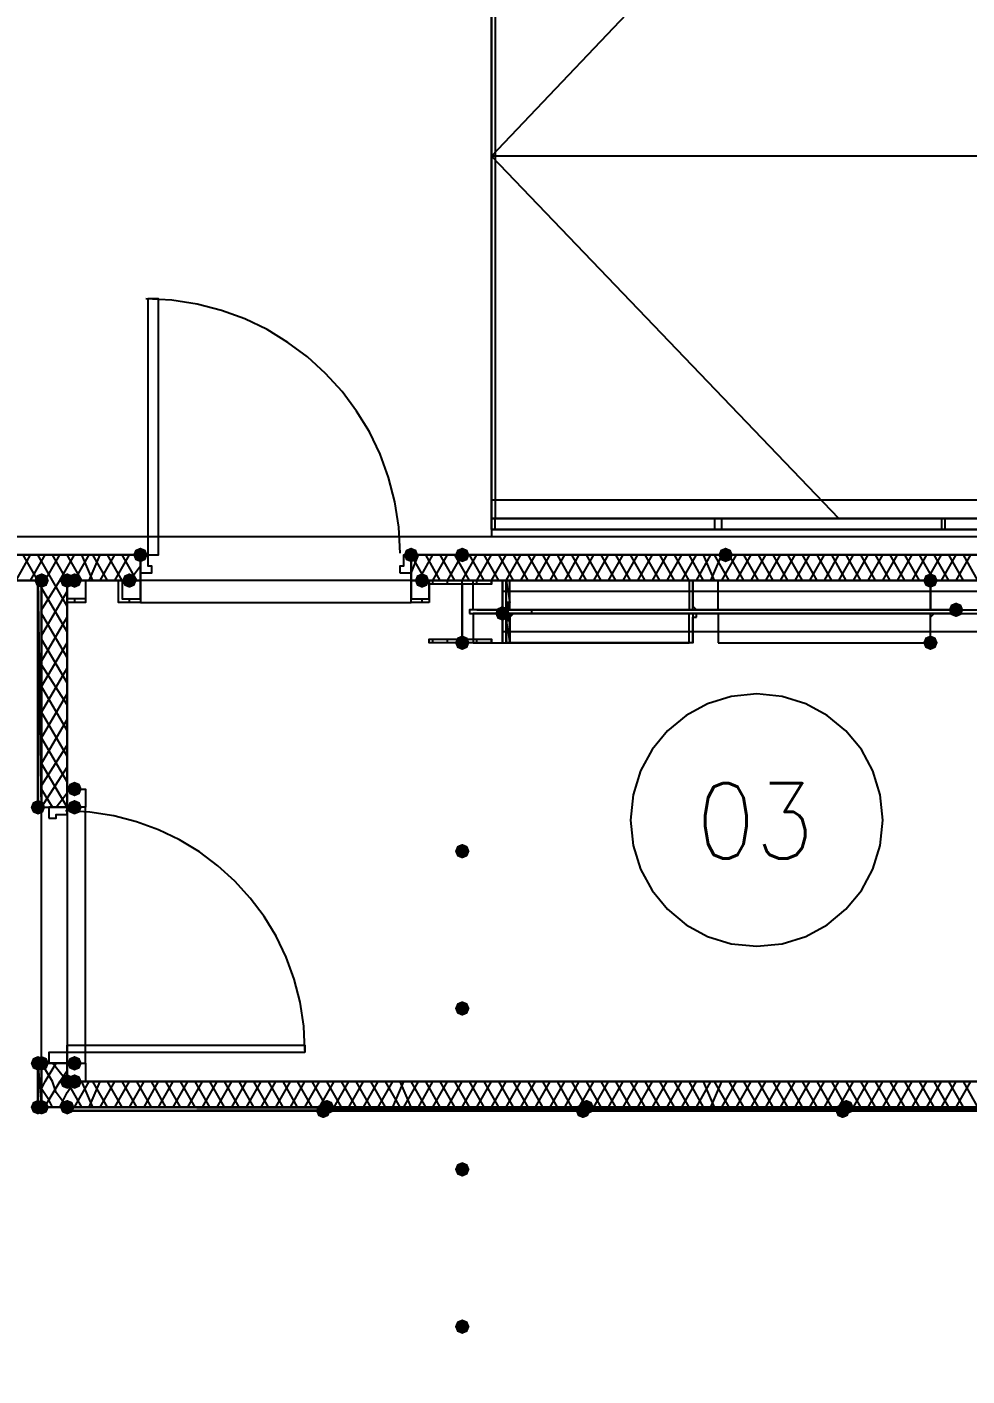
# Model space of a CAD drawing. Header units: millimetres. Extents: x 0 to 420, y 0 to 297.
# Drawn here: x 372.62 to 383.5, y 211.56 to 227.18 of the extents above; entities that cross this region are included whole.
import ezdxf

# ---------------------------------------------------------------- set-up
doc = ezdxf.new("R2010")
doc.units = ezdxf.units.MM
doc.layers.get('0').update_dxf_attribs({"linetype": 'CONTINUOUS'})
doc.styles.get("Standard").update_dxf_attribs({"font": 'STANDARD'})

msp = doc.modelspace()

# ---------------------------------------------------------------- hatches: boundary and pattern name
at = {"true_color": 0x0000fe}
for points in [[(374.015, 221.064667), (373.990129, 221.004871), (373.930333, 220.98), (373.870538, 221.004871), (373.845667, 221.064667), (373.870537, 221.124462), (373.930333, 221.149333), (373.990129, 221.124463)], [(374.015, 221.064667), (373.990129, 221.004871), (373.930333, 220.98), (373.870538, 221.004871), (373.845667, 221.064667), (373.870537, 221.124462), (373.930333, 221.149333), (373.990129, 221.124463)], [(377.147667, 221.064667), (377.122796, 221.004871), (377.063, 220.98), (377.003204, 221.004871), (376.978333, 221.064667), (377.003204, 221.124462), (377.063, 221.149333), (377.122796, 221.124463)], [(377.740333, 221.064667), (377.715463, 221.004871), (377.655667, 220.98), (377.595871, 221.004871), (377.571, 221.064667), (377.595871, 221.124462), (377.655667, 221.149333), (377.715462, 221.124463)], [(377.740333, 221.064667), (377.715463, 221.004871), (377.655667, 220.98), (377.595871, 221.004871), (377.571, 221.064667), (377.595871, 221.124462), (377.655667, 221.149333), (377.715462, 221.124463)], [(377.740333, 221.064667), (377.715463, 221.004871), (377.655667, 220.98), (377.595871, 221.004871), (377.571, 221.064667), (377.595871, 221.124462), (377.655667, 221.149333), (377.715462, 221.124463)], [(377.740333, 221.064667), (377.715463, 221.004871), (377.655667, 220.98), (377.595871, 221.004871), (377.571, 221.064667), (377.595871, 221.124462), (377.655667, 221.149333), (377.715462, 221.124463)], [(380.788333, 221.064667), (380.763462, 221.004871), (380.703667, 220.98), (380.643871, 221.004871), (380.619, 221.064667), (380.643871, 221.124462), (380.703667, 221.149333), (380.763462, 221.124463)], [(380.788333, 221.064667), (380.763462, 221.004871), (380.703667, 220.98), (380.643871, 221.004871), (380.619, 221.064667), (380.643871, 221.124462), (380.703667, 221.149333), (380.763462, 221.124463)], [(372.872, 220.768333), (372.847129, 220.708537), (372.787333, 220.683667), (372.727538, 220.708537), (372.702667, 220.768333), (372.727537, 220.828129), (372.787333, 220.853), (372.847129, 220.828129)], [(372.872, 220.768333), (372.847129, 220.708537), (372.787333, 220.683667), (372.727538, 220.708537), (372.702667, 220.768333), (372.727537, 220.828129), (372.787333, 220.853), (372.847129, 220.828129)], [(372.829667, 218.143667), (372.804796, 218.083871), (372.745, 218.059), (372.685204, 218.083871), (372.660333, 218.143667), (372.685204, 218.203462), (372.745, 218.228333), (372.804796, 218.203463)], [(372.829667, 215.180333), (372.804796, 215.120537), (372.745, 215.095667), (372.685204, 215.120537), (372.660333, 215.180333), (372.685204, 215.240129), (372.745, 215.265), (372.804796, 215.240129)], [(372.872, 215.180333), (372.847129, 215.120537), (372.787333, 215.095667), (372.727538, 215.120537), (372.702667, 215.180333), (372.727537, 215.240129), (372.787333, 215.265), (372.847129, 215.240129)], [(372.829667, 214.672333), (372.804796, 214.612537), (372.745, 214.587667), (372.685204, 214.612537), (372.660333, 214.672333), (372.685204, 214.732129), (372.745, 214.757), (372.804796, 214.732129)], [(372.829667, 214.672333), (372.804796, 214.612537), (372.745, 214.587667), (372.685204, 214.612537), (372.660333, 214.672333), (372.685204, 214.732129), (372.745, 214.757), (372.804796, 214.732129)], [(372.872, 214.672333), (372.847129, 214.612537), (372.787333, 214.587667), (372.727538, 214.612537), (372.702667, 214.672333), (372.727537, 214.732129), (372.787333, 214.757), (372.847129, 214.732129)], [(373.168333, 214.672333), (373.143462, 214.612537), (373.083667, 214.587667), (373.023871, 214.612537), (372.999, 214.672333), (373.023871, 214.732129), (373.083667, 214.757), (373.143462, 214.732129)], [(376.131667, 214.63), (376.106796, 214.570204), (376.047, 214.545333), (375.987204, 214.570204), (375.962333, 214.63), (375.987204, 214.689796), (376.047, 214.714667), (376.106796, 214.689796)], [(376.174, 214.672333), (376.149129, 214.612537), (376.089333, 214.587667), (376.029537, 214.612537), (376.004667, 214.672333), (376.029537, 214.732129), (376.089333, 214.757), (376.149129, 214.732129)], [(379.137333, 214.63), (379.112462, 214.570204), (379.052667, 214.545333), (378.992871, 214.570204), (378.968, 214.63), (378.992871, 214.689796), (379.052667, 214.714667), (379.112462, 214.689796)], [(379.179667, 214.672333), (379.154796, 214.612537), (379.095, 214.587667), (379.035204, 214.612537), (379.010333, 214.672333), (379.035204, 214.732129), (379.095, 214.757), (379.154796, 214.732129)], [(382.143, 214.63), (382.118129, 214.570204), (382.058333, 214.545333), (381.998538, 214.570204), (381.973667, 214.63), (381.998537, 214.689796), (382.058333, 214.714667), (382.118129, 214.689796)], [(382.185333, 214.672333), (382.160462, 214.612537), (382.100667, 214.587667), (382.040871, 214.612537), (382.016, 214.672333), (382.040871, 214.732129), (382.100667, 214.757), (382.160462, 214.732129)]]:
    msp.add_hatch(color=0, dxfattribs=at).paths.add_polyline_path(points, flags=0)
at = {"true_color": 0x000007}
h = msp.add_hatch(color=0, dxfattribs=at)
h.paths.add_polyline_path([(369.019667, 221.064667), (373.930333, 221.064667)], flags=0)
h.paths.add_polyline_path([(373.930333, 221.064667), (369.019667, 221.064667)], flags=0)
h = msp.add_hatch(color=0, dxfattribs=at)
h.paths.add_polyline_path([(377.063, 221.064667), (377.655667, 221.064667)], flags=0)
h.paths.add_polyline_path([(377.655667, 221.064667), (377.063, 221.064667)], flags=0)
h = msp.add_hatch(color=0, dxfattribs=at)
h.paths.add_polyline_path([(389.89, 221.064667), (377.655667, 221.064667)], flags=0)
h.paths.add_polyline_path([(377.655667, 221.064667), (389.89, 221.064667)], flags=0)
h.paths.add_polyline_path([(389.89, 221.064667), (389.932333, 221.064667)], flags=0)
h.paths.add_polyline_path([(389.89, 221.064667), (389.932333, 221.064667)], flags=0)
for points in [[(373.168333, 220.768333), (373.143462, 220.708537), (373.083667, 220.683667), (373.023871, 220.708537), (372.999, 220.768333), (373.023871, 220.828129), (373.083667, 220.853), (373.143462, 220.828129)], [(373.253, 220.768333), (373.228129, 220.708537), (373.168333, 220.683667), (373.108538, 220.708537), (373.083667, 220.768333), (373.108537, 220.828129), (373.168333, 220.853), (373.228129, 220.828129)], [(373.888, 220.768333), (373.863129, 220.708537), (373.803333, 220.683667), (373.743538, 220.708537), (373.718667, 220.768333), (373.743537, 220.828129), (373.803333, 220.853), (373.863129, 220.828129)], [(377.274667, 220.768333), (377.249796, 220.708537), (377.19, 220.683667), (377.130204, 220.708537), (377.105333, 220.768333), (377.130204, 220.828129), (377.19, 220.853), (377.249796, 220.828129)], [(383.159, 220.768333), (383.134129, 220.708537), (383.074333, 220.683667), (383.014537, 220.708537), (382.989667, 220.768333), (383.014537, 220.828129), (383.074333, 220.853), (383.134129, 220.828129)], [(383.455333, 220.429667), (383.430462, 220.369871), (383.370667, 220.345), (383.310871, 220.369871), (383.286, 220.429667), (383.310871, 220.489462), (383.370667, 220.514333), (383.430462, 220.489463)], [(378.206, 220.387333), (378.181129, 220.327537), (378.121333, 220.302667), (378.061537, 220.327537), (378.036667, 220.387333), (378.061537, 220.447129), (378.121333, 220.472), (378.181129, 220.447129)], [(377.740333, 220.048667), (377.715463, 219.988871), (377.655667, 219.964), (377.595871, 219.988871), (377.571, 220.048667), (377.595871, 220.108462), (377.655667, 220.133333), (377.715462, 220.108463)], [(383.159, 220.048667), (383.134129, 219.988871), (383.074333, 219.964), (383.014537, 219.988871), (382.989667, 220.048667), (383.014537, 220.108462), (383.074333, 220.133333), (383.134129, 220.108463)], [(373.253, 218.355333), (373.228129, 218.295537), (373.168333, 218.270667), (373.108538, 218.295537), (373.083667, 218.355333), (373.108537, 218.415129), (373.168333, 218.44), (373.228129, 218.415129)], [(373.253, 218.143667), (373.228129, 218.083871), (373.168333, 218.059), (373.108538, 218.083871), (373.083667, 218.143667), (373.108537, 218.203462), (373.168333, 218.228333), (373.228129, 218.203463)], [(377.740333, 217.635667), (377.715463, 217.575871), (377.655667, 217.551), (377.595871, 217.575871), (377.571, 217.635667), (377.595871, 217.695462), (377.655667, 217.720333), (377.715462, 217.695463)], [(377.740333, 215.815333), (377.715463, 215.755537), (377.655667, 215.730667), (377.595871, 215.755537), (377.571, 215.815333), (377.595871, 215.875129), (377.655667, 215.9), (377.715462, 215.875129)], [(372.872, 215.180333), (372.847129, 215.120537), (372.787333, 215.095667), (372.727538, 215.120537), (372.702667, 215.180333), (372.727537, 215.240129), (372.787333, 215.265), (372.847129, 215.240129)], [(373.253, 215.180333), (373.228129, 215.120537), (373.168333, 215.095667), (373.108538, 215.120537), (373.083667, 215.180333), (373.108537, 215.240129), (373.168333, 215.265), (373.228129, 215.240129)], [(373.168333, 214.968667), (373.143462, 214.908871), (373.083667, 214.884), (373.023871, 214.908871), (372.999, 214.968667), (373.023871, 215.028462), (373.083667, 215.053333), (373.143462, 215.028463)], [(373.168333, 214.968667), (373.143462, 214.908871), (373.083667, 214.884), (373.023871, 214.908871), (372.999, 214.968667), (373.023871, 215.028462), (373.083667, 215.053333), (373.143462, 215.028463)], [(373.253, 214.968667), (373.228129, 214.908871), (373.168333, 214.884), (373.108538, 214.908871), (373.083667, 214.968667), (373.108537, 215.028462), (373.168333, 215.053333), (373.228129, 215.028463)], [(377.740333, 213.952667), (377.715463, 213.892871), (377.655667, 213.868), (377.595871, 213.892871), (377.571, 213.952667), (377.595871, 214.012462), (377.655667, 214.037333), (377.715462, 214.012463)], [(377.740333, 212.132333), (377.715463, 212.072537), (377.655667, 212.047667), (377.595871, 212.072537), (377.571, 212.132333), (377.595871, 212.192129), (377.655667, 212.217), (377.715462, 212.192129)]]:
    msp.add_hatch(color=0, dxfattribs=at).paths.add_polyline_path(points, flags=0)
h = msp.add_hatch(color=0, dxfattribs=at)
h.paths.add_polyline_path([(372.787333, 220.768333), (372.745, 220.768333), (372.787333, 218.143667)], flags=0)
h.paths.add_polyline_path([(372.745, 220.768333), (372.787333, 218.143667), (372.745, 218.143667)], flags=0)
at = {"true_color": 0x000062}
h = msp.add_hatch(color=0, dxfattribs=at)
h.paths.add_polyline_path([(378.163667, 220.768333), (378.206, 220.768333)], flags=0)
h.paths.add_polyline_path([(378.206, 220.768333), (378.163667, 220.768333)], flags=0)
h.paths.add_polyline_path([(378.206, 220.768333), (378.163667, 220.768333)], flags=0)
h.paths.add_polyline_path([(378.163667, 220.768333), (378.206, 220.768333)], flags=0)
h.paths.add_polyline_path([(378.206, 220.768333), (378.163667, 220.768333)], flags=0)
h.paths.add_polyline_path([(378.206, 220.768333), (378.163667, 220.768333)], flags=0)
h = msp.add_hatch(color=0, dxfattribs=at)
h.paths.add_polyline_path([(378.206, 220.768333), (378.163667, 220.768333), (378.206, 220.514333)], flags=0)
h.paths.add_polyline_path([(378.163667, 220.768333), (378.206, 220.514333), (378.163667, 220.514333)], flags=0)
h = msp.add_hatch(color=0, dxfattribs=at)
h.paths.add_polyline_path([(378.206, 220.514333), (378.163667, 220.514333), (378.206, 220.472)], flags=0)
h.paths.add_polyline_path([(378.163667, 220.514333), (378.206, 220.472), (378.163667, 220.472)], flags=0)
h.paths.add_polyline_path([(378.206, 220.472), (378.163667, 220.472)], flags=0)
h.paths.add_polyline_path([(378.163667, 220.472), (378.206, 220.472)], flags=0)
h = msp.add_hatch(color=0, dxfattribs=at)
h.paths.add_polyline_path([(378.206, 220.472), (378.163667, 220.472), (378.206, 220.429667)], flags=0)
h.paths.add_polyline_path([(378.163667, 220.472), (378.206, 220.429667), (378.163667, 220.429667)], flags=0)
h.paths.add_polyline_path([(378.206, 220.429667), (378.163667, 220.429667)], flags=0)
h.paths.add_polyline_path([(378.163667, 220.429667), (378.206, 220.429667)], flags=0)
h = msp.add_hatch(color=0, dxfattribs=at)
h.paths.add_polyline_path([(378.248333, 220.429667), (378.163667, 220.429667)], flags=0)
h.paths.add_polyline_path([(378.248333, 220.429667), (378.163667, 220.429667), (378.206, 220.429667)], flags=0)
h = msp.add_hatch(color=0, dxfattribs=at)
h.paths.add_polyline_path([(378.502333, 220.429667), (378.163667, 220.429667)], flags=0)
h.paths.add_polyline_path([(378.502333, 220.429667), (378.163667, 220.429667), (378.248333, 220.429667)], flags=0)
h = msp.add_hatch(color=0, dxfattribs=at)
h.paths.add_polyline_path([(378.163667, 220.429667), (378.544667, 220.429667)], flags=0)
h.paths.add_polyline_path([(378.544667, 220.429667), (378.163667, 220.429667)], flags=0)
h.paths.add_polyline_path([(378.544667, 220.429667), (378.163667, 220.429667)], flags=0)
h.paths.add_polyline_path([(378.163667, 220.429667), (378.544667, 220.429667)], flags=0)
h.paths.add_polyline_path([(378.544667, 220.429667), (378.163667, 220.429667)], flags=0)
h.paths.add_polyline_path([(378.544667, 220.429667), (378.163667, 220.429667)], flags=0)
h.paths.add_polyline_path([(378.163667, 220.429667), (378.544667, 220.429667)], flags=0)
h.paths.add_polyline_path([(378.544667, 220.429667), (378.163667, 220.429667)], flags=0)
h.paths.add_polyline_path([(378.544667, 220.429667), (378.163667, 220.429667)], flags=0)
h.paths.add_polyline_path([(378.163667, 220.429667), (378.544667, 220.429667)], flags=0)
h.paths.add_polyline_path([(378.544667, 220.429667), (378.163667, 220.429667)], flags=0)
h.paths.add_polyline_path([(378.544667, 220.429667), (378.163667, 220.429667)], flags=0)
h = msp.add_hatch(color=0, dxfattribs=at)
h.paths.add_polyline_path([(378.163667, 220.387333), (378.544667, 220.387333)], flags=0)
h.paths.add_polyline_path([(378.544667, 220.387333), (378.163667, 220.387333)], flags=0)
h.paths.add_polyline_path([(378.544667, 220.387333), (378.163667, 220.387333)], flags=0)
h.paths.add_polyline_path([(378.163667, 220.387333), (378.544667, 220.387333)], flags=0)
h.paths.add_polyline_path([(378.544667, 220.387333), (378.163667, 220.387333)], flags=0)
h.paths.add_polyline_path([(378.544667, 220.387333), (378.163667, 220.387333)], flags=0)
h.paths.add_polyline_path([(378.163667, 220.387333), (378.544667, 220.387333)], flags=0)
h.paths.add_polyline_path([(378.544667, 220.387333), (378.163667, 220.387333)], flags=0)
h.paths.add_polyline_path([(378.544667, 220.387333), (378.163667, 220.387333)], flags=0)
h.paths.add_polyline_path([(378.163667, 220.387333), (378.544667, 220.387333)], flags=0)
h.paths.add_polyline_path([(378.544667, 220.387333), (378.163667, 220.387333)], flags=0)
h.paths.add_polyline_path([(378.544667, 220.387333), (378.163667, 220.387333)], flags=0)
h = msp.add_hatch(color=0, dxfattribs=at)
h.paths.add_polyline_path([(378.248333, 220.387333), (378.163667, 220.387333)], flags=0)
h.paths.add_polyline_path([(378.248333, 220.387333), (378.163667, 220.387333), (378.502333, 220.387333)], flags=0)
h = msp.add_hatch(color=0, dxfattribs=at)
h.paths.add_polyline_path([(378.248333, 220.387333), (378.163667, 220.387333), (378.206, 220.345)], flags=0)
h.paths.add_polyline_path([(378.163667, 220.387333), (378.206, 220.345), (378.163667, 220.345)], flags=0)
h.paths.add_polyline_path([(378.206, 220.345), (378.163667, 220.345)], flags=0)
h.paths.add_polyline_path([(378.163667, 220.345), (378.206, 220.345)], flags=0)
h.paths.add_polyline_path([(378.206, 220.345), (378.163667, 220.345)], flags=0)
h.paths.add_polyline_path([(378.206, 220.345), (378.163667, 220.345)], flags=0)
h.paths.add_polyline_path([(378.163667, 220.345), (378.206, 220.345)], flags=0)
h.paths.add_polyline_path([(378.206, 220.345), (378.163667, 220.345)], flags=0)
h = msp.add_hatch(color=0, dxfattribs=at)
h.paths.add_polyline_path([(378.206, 220.345), (378.163667, 220.345), (378.206, 220.302667)], flags=0)
h.paths.add_polyline_path([(378.163667, 220.345), (378.206, 220.302667), (378.163667, 220.302667)], flags=0)
for points in [[(378.544667, 220.429667), (378.502333, 220.429667)], [(378.163667, 220.048667), (378.206, 220.048667)]]:
    msp.add_hatch(color=0, dxfattribs=at).paths.add_polyline_path(points, flags=0)
h = msp.add_hatch(color=0, dxfattribs=at)
h.paths.add_polyline_path([(378.502333, 220.429667), (378.544667, 220.429667)], flags=0)
h.paths.add_polyline_path([(378.544667, 220.429667), (378.502333, 220.429667)], flags=0)
h = msp.add_hatch(color=0, dxfattribs=at)
h.paths.add_polyline_path([(378.502333, 220.387333), (378.544667, 220.387333)], flags=0)
h.paths.add_polyline_path([(378.544667, 220.387333), (378.502333, 220.387333)], flags=0)
h.paths.add_polyline_path([(378.544667, 220.387333), (378.502333, 220.387333)], flags=0)
h = msp.add_hatch(color=0, dxfattribs=at)
h.paths.add_polyline_path([(378.206, 220.302667), (378.163667, 220.302667), (378.206, 220.048667)], flags=0)
h.paths.add_polyline_path([(378.163667, 220.302667), (378.206, 220.048667), (378.163667, 220.048667)], flags=0)
h.paths.add_polyline_path([(378.206, 220.048667), (378.163667, 220.048667)], flags=0)
h.paths.add_polyline_path([(378.163667, 220.048667), (378.206, 220.048667)], flags=0)
h.paths.add_polyline_path([(378.206, 220.048667), (378.163667, 220.048667)], flags=0)
h.paths.add_polyline_path([(378.206, 220.048667), (378.163667, 220.048667)], flags=0)
at = {"true_color": 0x000007}
h = msp.add_hatch(color=0, dxfattribs=at)
h.paths.add_polyline_path([(372.787333, 215.180333), (372.745, 215.180333), (372.787333, 214.672333)], flags=0)
h.paths.add_polyline_path([(372.745, 215.180333), (372.787333, 214.672333), (372.745, 214.672333)], flags=0)
h = msp.add_hatch(color=0, dxfattribs=at)
h.paths.add_polyline_path([(389.593667, 214.672333), (373.083667, 214.672333), (389.593667, 214.63)], flags=0)
h.paths.add_polyline_path([(373.083667, 214.672333), (389.593667, 214.63), (373.083667, 214.63)], flags=0)

# ---------------------------------------------------------------- linework, layer by layer
at = {"color": 0, "true_color": 0x000007}
for points in [[(116.416667, 229.912333), (377.994333, 229.912333), (377.994333, 221.276333), (116.416667, 221.276333)], [(374.015, 224.028), (374.015, 221.064667), (374.142, 221.064667), (374.142, 224.028)], [(377.994333, 221.615), (377.994333, 221.488), (404.114, 221.488), (404.114, 221.699667), (377.994333, 221.699667)], [(377.994333, 221.488), (404.114, 221.488), (404.114, 221.361), (377.994333, 221.361), (377.994333, 221.488), (404.114, 221.488), (404.114, 221.361), (377.994333, 221.361), (377.994333, 221.488), (404.114, 221.488), (404.114, 221.361), (377.994333, 221.361), (377.994333, 221.488), (404.114, 221.488), (404.114, 221.361), (377.994333, 221.361), (377.994333, 221.488), (377.994333, 221.361), (404.114, 221.361), (404.114, 221.488)], [(377.994333, 221.361), (378.036667, 221.361), (378.036667, 221.403333), (378.036667, 221.445667), (378.036667, 221.488), (377.994333, 221.488), (377.994333, 221.445667), (377.994333, 221.403333)], [(380.576667, 221.488), (380.576667, 221.361), (380.661333, 221.361), (380.661333, 221.488)], [(383.201333, 221.488), (383.201333, 221.361), (383.243667, 221.361), (383.243667, 221.488)], [(104.309333, 103.589667), (390.101667, 103.589667), (390.101667, 221.276333), (104.309333, 221.276333)], [(369.019667, 221.064667), (373.930333, 221.064667)], [(373.930333, 221.064667), (369.019667, 221.064667)], [(369.019667, 221.064667), (373.930333, 221.064667), (369.019667, 221.064667), (373.930333, 221.064667)], [(373.930333, 220.853), (373.930333, 221.064667), (374.015, 221.064667), (374.015, 220.937667), (374.057333, 220.937667), (374.057333, 220.853)], [(376.936, 220.853), (376.936, 220.937667), (376.978333, 220.937667), (376.978333, 221.064667), (377.063, 221.064667), (377.063, 220.853)], [(377.063, 221.064667), (377.655667, 221.064667)], [(377.655667, 221.064667), (377.063, 221.064667)], [(377.063, 221.064667), (377.655667, 221.064667), (377.063, 221.064667), (377.655667, 221.064667)], [(389.89, 221.064667), (377.655667, 221.064667)], [(377.655667, 221.064667), (389.89, 221.064667)], [(360.383667, 220.768333), (360.383667, 186.266667), (389.593667, 186.266667), (389.593667, 214.672333), (372.787333, 214.672333), (372.787333, 220.768333)], [(372.787333, 220.768333), (372.745, 220.768333), (372.787333, 218.143667)], [(372.745, 220.768333), (372.787333, 218.143667), (372.745, 218.143667)], [(372.787333, 218.143667), (372.787333, 220.768333), (372.745, 220.768333), (372.745, 218.143667)], [(372.787333, 218.143667), (372.787333, 220.768333), (372.745, 220.768333), (372.745, 218.143667)], [(373.083667, 220.768333), (373.295333, 220.768333), (373.295333, 220.556667), (373.083667, 220.556667), (373.083667, 220.768333), (373.295333, 220.768333), (373.295333, 220.514333), (373.083667, 220.514333)], [(373.930333, 220.514333), (373.676333, 220.514333), (373.676333, 220.768333), (373.930333, 220.768333)], [(373.930333, 220.556667), (373.930333, 220.768333), (373.718667, 220.768333), (373.718667, 220.556667)], [(377.274667, 220.514333), (377.063, 220.514333), (377.063, 220.768333), (377.274667, 220.768333)], [(377.274667, 220.556667), (377.274667, 220.768333), (377.063, 220.768333), (377.063, 220.556667)], [(377.994333, 220.048667), (377.274667, 220.048667), (377.274667, 220.091), (377.655667, 220.091), (377.655667, 220.726), (377.274667, 220.726), (377.274667, 220.768333), (377.994333, 220.768333), (377.994333, 220.726), (377.655667, 220.726), (377.655667, 220.091), (377.994333, 220.091)], [(380.619, 220.768333), (383.074333, 220.768333), (383.074333, 220.429667), (380.619, 220.429667)], [(377.740333, 220.387333), (378.46, 220.387333), (378.46, 220.429667), (377.740333, 220.429667)], [(380.619, 220.048667), (383.074333, 220.048667), (383.074333, 220.387333), (380.619, 220.387333)], [(373.083667, 218.355333), (373.295333, 218.355333), (373.295333, 218.143667), (373.083667, 218.143667), (373.083667, 218.355333), (373.295333, 218.355333), (373.295333, 218.143667), (373.083667, 218.143667)], [(372.872, 218.016667), (372.956667, 218.016667), (372.956667, 218.059), (373.083667, 218.059), (373.083667, 218.143667), (372.872, 218.143667)], [(373.083667, 218.143667), (372.872, 218.143667)], [(375.835333, 215.307333), (373.083667, 215.307333), (373.083667, 215.392), (375.835333, 215.392)], [(372.787333, 215.180333), (372.745, 215.180333), (372.787333, 214.672333)], [(372.745, 215.180333), (372.787333, 214.672333), (372.745, 214.672333)], [(372.745, 215.180333), (372.787333, 215.180333), (372.787333, 214.672333), (372.745, 214.672333), (372.745, 215.180333), (372.745, 214.672333), (372.787333, 214.672333), (372.787333, 215.180333)], [(372.872, 215.180333), (373.083667, 215.180333), (373.083667, 215.307333), (372.956667, 215.307333), (372.872, 215.307333)], [(373.083667, 215.180333), (372.872, 215.180333)], [(373.083667, 215.180333), (373.295333, 215.180333), (373.295333, 214.968667), (373.083667, 214.968667), (373.083667, 215.180333), (373.295333, 215.180333), (373.295333, 214.968667), (373.083667, 214.968667)], [(389.593667, 214.672333), (373.083667, 214.672333), (389.593667, 214.63)], [(373.083667, 214.672333), (389.593667, 214.63), (373.083667, 214.63)], [(389.593667, 214.672333), (373.083667, 214.672333), (373.083667, 214.63), (389.593667, 214.63)], [(389.593667, 214.672333), (373.083667, 214.672333), (373.083667, 214.63), (389.593667, 214.63)]]:
    msp.add_lwpolyline(points, close=True, dxfattribs=at)
for points in [[(404.114, 221.488), (377.994333, 221.488), (377.994333, 229.912333), (404.114, 229.912333)], [(377.994333, 225.679), (382.016, 229.912333)], [(378.248333, 229.912333), (378.036667, 229.912333), (378.036667, 225.679)], [(377.994333, 227.160667), (377.994333, 227.033667), (377.994333, 226.949)], [(404.114, 225.679), (377.994333, 225.679), (382.016, 221.488)], [(378.036667, 225.679), (378.036667, 221.488), (378.121333, 221.488)], [(377.994333, 224.239667), (377.994333, 224.324333), (377.994333, 224.451333)], [(376.936, 221.085833), (376.92081, 221.386654), (376.876226, 221.678785), (376.803727, 221.960747), (376.704791, 222.231061), (376.580898, 222.488249), (376.433526, 222.730831), (376.264155, 222.957328), (376.074263, 223.166263), (375.865328, 223.356155), (375.638831, 223.525526), (375.396249, 223.672898), (375.139061, 223.796791), (374.868747, 223.895727), (374.586785, 223.968226), (374.294654, 224.01281), (373.993833, 224.028)], [(378.121333, 221.488), (378.248333, 221.488)], [(369.019667, 221.064667), (373.930333, 221.064667), (369.019667, 221.064667), (373.930333, 221.064667)], [(373.930333, 221.064667), (369.019667, 221.064667)], [(372.491, 220.768333), (372.660333, 221.064667)], [(372.745, 220.768333), (372.575667, 221.064667)], [(372.660333, 220.768333), (372.829667, 221.064667)], [(372.914333, 220.768333), (372.745, 221.064667)], [(372.829667, 220.768333), (372.999, 221.064667)], [(373.083667, 220.768333), (372.914333, 221.064667)], [(372.999, 220.768333), (373.168333, 221.064667)], [(373.253, 220.768333), (373.083667, 221.064667)], [(373.168333, 220.768333), (373.337667, 221.064667)], [(373.38, 220.768333), (373.253, 221.064667)], [(373.337667, 220.768333), (373.464667, 221.064667)], [(373.549333, 220.768333), (373.38, 221.064667)], [(373.464667, 220.768333), (373.634, 221.064667)], [(373.718667, 220.768333), (373.549333, 221.064667)], [(373.634, 220.768333), (373.803333, 221.064667)], [(373.888, 220.768333), (373.718667, 221.064667)], [(373.930333, 221.022333), (373.888, 221.064667)], [(373.930333, 221.064667), (373.930333, 220.853), (373.930333, 220.768333)], [(373.930333, 220.768333), (373.930333, 220.853), (373.930333, 221.064667), (373.930333, 220.853)], [(377.063, 221.064667), (377.655667, 221.064667), (377.063, 221.064667), (377.655667, 221.064667)], [(377.063, 220.853), (377.147667, 221.064667)], [(377.232333, 220.768333), (377.063, 221.064667)], [(377.063, 221.064667), (377.063, 220.853), (377.063, 220.768333)], [(377.063, 220.768333), (377.063, 220.853), (377.063, 221.064667), (377.063, 220.853)], [(389.593667, 221.064667), (377.063, 221.064667)], [(377.147667, 220.768333), (377.317, 221.064667)], [(377.401667, 220.768333), (377.232333, 221.064667)], [(377.317, 220.768333), (377.486333, 221.064667)], [(377.571, 220.768333), (377.401667, 221.064667)], [(377.486333, 220.768333), (377.655667, 221.064667)], [(377.740333, 220.768333), (377.571, 221.064667)], [(389.89, 221.064667), (377.655667, 221.064667), (389.89, 221.064667), (377.655667, 221.064667)], [(377.655667, 220.768333), (377.825, 221.064667)], [(389.89, 221.064667), (377.655667, 221.064667), (389.932333, 221.064667)], [(389.89, 221.064667), (377.655667, 221.064667), (389.932333, 221.064667)], [(377.909667, 220.768333), (377.740333, 221.064667)], [(377.825, 220.768333), (377.994333, 221.064667)], [(378.079, 220.768333), (377.909667, 221.064667)], [(377.994333, 220.768333), (378.163667, 221.064667)], [(378.248333, 220.768333), (378.079, 221.064667)], [(378.163667, 220.768333), (378.333, 221.064667)], [(378.417667, 220.768333), (378.248333, 221.064667)], [(378.333, 220.768333), (378.502333, 221.064667)], [(378.587, 220.768333), (378.417667, 221.064667)], [(378.502333, 220.768333), (378.671667, 221.064667)], [(378.756333, 220.768333), (378.587, 221.064667)], [(378.671667, 220.768333), (378.841, 221.064667)], [(378.925667, 220.768333), (378.756333, 221.064667)], [(378.841, 220.768333), (379.010333, 221.064667)], [(379.095, 220.768333), (378.925667, 221.064667)], [(379.010333, 220.768333), (379.179667, 221.064667)], [(379.264333, 220.768333), (379.095, 221.064667)], [(379.179667, 220.768333), (379.349, 221.064667)], [(379.433667, 220.768333), (379.264333, 221.064667)], [(379.349, 220.768333), (379.518333, 221.064667)], [(379.603, 220.768333), (379.433667, 221.064667)], [(379.518333, 220.768333), (379.687667, 221.064667)], [(379.772333, 220.768333), (379.603, 221.064667)], [(379.687667, 220.768333), (379.857, 221.064667)], [(379.941667, 220.768333), (379.772333, 221.064667)], [(379.857, 220.768333), (380.026333, 221.064667)], [(380.111, 220.768333), (379.941667, 221.064667)], [(380.026333, 220.768333), (380.195667, 221.064667)], [(380.280333, 220.768333), (380.111, 221.064667)], [(380.195667, 220.768333), (380.365, 221.064667)], [(380.449667, 220.768333), (380.280333, 221.064667)], [(380.365, 220.768333), (380.534333, 221.064667)], [(380.576667, 220.768333), (380.449667, 221.064667)], [(380.534333, 220.768333), (380.661333, 221.064667)], [(380.746, 220.768333), (380.576667, 221.064667)], [(380.661333, 220.768333), (380.830667, 221.064667)], [(380.915333, 220.768333), (380.746, 221.064667)], [(380.830667, 220.768333), (381, 221.064667)], [(381.084667, 220.768333), (380.915333, 221.064667)], [(381, 220.768333), (381.169333, 221.064667)], [(381.254, 220.768333), (381.084667, 221.064667)], [(381.169333, 220.768333), (381.338667, 221.064667)], [(381.423333, 220.768333), (381.254, 221.064667)], [(381.338667, 220.768333), (381.508, 221.064667)], [(381.592667, 220.768333), (381.423333, 221.064667)], [(381.508, 220.768333), (381.677333, 221.064667)], [(381.762, 220.768333), (381.592667, 221.064667)], [(381.677333, 220.768333), (381.846667, 221.064667)], [(381.931333, 220.768333), (381.762, 221.064667)], [(381.846667, 220.768333), (382.016, 221.064667)], [(382.100667, 220.768333), (381.931333, 221.064667)], [(382.016, 220.768333), (382.185333, 221.064667)], [(382.27, 220.768333), (382.100667, 221.064667)], [(382.185333, 220.768333), (382.354667, 221.064667)], [(382.439333, 220.768333), (382.27, 221.064667)], [(382.354667, 220.768333), (382.524, 221.064667)], [(382.608667, 220.768333), (382.439333, 221.064667)], [(382.524, 220.768333), (382.693333, 221.064667)], [(382.778, 220.768333), (382.608667, 221.064667)], [(382.693333, 220.768333), (382.862667, 221.064667)], [(382.947333, 220.768333), (382.778, 221.064667)], [(382.862667, 220.768333), (383.032, 221.064667)], [(383.116667, 220.768333), (382.947333, 221.064667)], [(383.032, 220.768333), (383.201333, 221.064667)], [(383.286, 220.768333), (383.116667, 221.064667)], [(383.201333, 220.768333), (383.370667, 221.064667)], [(383.455333, 220.768333), (383.286, 221.064667)], [(383.370667, 220.768333), (383.54, 221.064667)], [(383.624667, 220.768333), (383.455333, 221.064667)], [(373.803333, 220.768333), (373.930333, 220.937667)], [(377.063, 220.768333), (377.063, 220.810667)], [(369.189, 220.768333), (372.787333, 220.768333)], [(372.787333, 220.768333), (372.787333, 218.143667), (372.745, 220.768333), (372.745, 218.143667)], [(372.787333, 220.683667), (372.829667, 220.768333)], [(372.787333, 220.429667), (372.999, 220.768333)], [(372.787333, 220.768333), (372.787333, 218.143667)], [(373.083667, 220.175667), (372.787333, 220.683667)], [(373.083667, 220.472), (372.914333, 220.768333)], [(373.083667, 218.143667), (373.083667, 220.768333)], [(373.083667, 220.768333), (373.930333, 220.768333)], [(375.496667, 220.768333), (373.930333, 220.768333), (373.930333, 220.641333)], [(377.063, 220.641333), (377.063, 220.768333), (375.496667, 220.768333)], [(377.063, 220.768333), (389.593667, 220.768333)], [(377.317, 220.726), (377.317, 220.768333)], [(377.486333, 220.726), (377.486333, 220.768333)], [(377.655667, 220.048667), (377.655667, 220.768333)], [(378.163667, 220.429667), (377.782667, 220.429667), (377.782667, 220.768333), (378.163667, 220.768333)], [(377.825, 220.726), (377.825, 220.768333)], [(378.121333, 220.768333), (380.280333, 220.768333), (380.280333, 220.429667), (378.121333, 220.429667), (377.825, 220.429667), (378.079, 220.429667), (378.121333, 220.472), (378.121333, 220.768333), (378.121333, 220.429667)], [(377.994333, 220.726), (377.994333, 220.768333)], [(380.322667, 220.768333), (378.163667, 220.768333)], [(380.322667, 220.429667), (380.322667, 220.768333), (380.322667, 220.472), (380.365, 220.429667)], [(383.074333, 220.429667), (383.116667, 220.429667), (383.328333, 220.429667), (383.370667, 220.429667), (383.074333, 220.429667), (383.074333, 220.472), (383.074333, 220.768333)], [(372.787333, 220.133333), (373.083667, 220.641333)], [(373.168333, 220.556667), (373.168333, 220.514333)], [(373.803333, 220.514333), (373.803333, 220.556667)], [(373.930333, 220.641333), (373.930333, 220.514333), (375.496667, 220.514333)], [(375.496667, 220.514333), (377.063, 220.514333), (377.063, 220.641333)], [(377.19, 220.514333), (377.19, 220.556667)], [(388.747, 220.641333), (388.747, 220.429667), (388.747, 220.472), (388.747, 220.641333), (378.121333, 220.641333), (378.121333, 220.429667), (388.747, 220.429667)], [(373.083667, 219.879333), (372.787333, 220.387333)], [(372.787333, 219.837), (373.083667, 220.345)], [(378.163667, 220.387333), (377.782667, 220.387333), (377.782667, 220.048667), (378.163667, 220.048667)], [(378.121333, 220.048667), (380.280333, 220.048667), (380.280333, 220.387333), (378.121333, 220.387333), (377.825, 220.387333), (378.079, 220.387333), (378.079, 220.345), (378.121333, 220.345), (378.121333, 220.048667), (378.121333, 220.387333)], [(388.747, 220.345), (388.747, 220.175667), (378.121333, 220.175667), (378.121333, 220.345), (378.121333, 220.387333), (378.121333, 220.345), (378.121333, 220.175667)], [(378.121333, 220.387333), (388.747, 220.387333), (388.747, 220.345)], [(378.121333, 220.387333), (388.747, 220.387333)], [(380.322667, 220.429667), (378.163667, 220.429667)], [(380.322667, 220.387333), (378.163667, 220.387333)], [(378.544667, 220.429667), (378.248333, 220.429667)], [(378.544667, 220.387333), (378.248333, 220.387333)], [(380.661333, 220.429667), (380.365, 220.429667), (380.661333, 220.429667), (380.322667, 220.429667)], [(380.322667, 220.387333), (380.322667, 220.048667), (380.322667, 220.345), (380.365, 220.345)], [(380.365, 220.345), (380.365, 220.387333), (380.661333, 220.387333), (380.322667, 220.387333)], [(380.661333, 220.387333), (380.365, 220.387333)], [(383.370667, 220.387333), (383.074333, 220.387333)], [(383.074333, 220.048667), (383.074333, 220.345), (383.116667, 220.387333), (383.328333, 220.387333), (383.370667, 220.387333)], [(373.083667, 219.583), (372.787333, 220.091)], [(372.787333, 219.540667), (373.083667, 220.048667)], [(377.317, 220.048667), (377.317, 220.091)], [(377.486333, 220.048667), (377.486333, 220.091)], [(377.825, 220.048667), (377.825, 220.091)], [(377.994333, 220.048667), (377.994333, 220.091)], [(380.322667, 220.048667), (378.163667, 220.048667)], [(373.083667, 219.329), (372.787333, 219.794667)], [(372.787333, 219.244333), (373.083667, 219.752333)], [(373.083667, 219.032667), (372.787333, 219.540667)], [(372.787333, 218.948), (373.083667, 219.456)], [(382.524, 217.9955), (382.494328, 218.289844), (382.409228, 218.563996), (382.274572, 218.812083), (382.096232, 219.028232), (381.880083, 219.206572), (381.631996, 219.341228), (381.357844, 219.426328), (381.0635, 219.456), (380.769156, 219.426328), (380.495004, 219.341228), (380.246917, 219.206572), (380.030768, 219.028232), (379.852428, 218.812083), (379.717772, 218.563996), (379.632672, 218.289844), (379.603, 217.9955)], [(373.083667, 218.736333), (372.787333, 219.244333)], [(372.787333, 218.651667), (373.083667, 219.159667)], [(373.083667, 218.44), (372.787333, 218.948)], [(372.787333, 218.397667), (373.083667, 218.863333)], [(373.083667, 218.143667), (372.787333, 218.651667)], [(372.787333, 218.143667), (373.083667, 218.609333)], [(372.914333, 218.143667), (372.787333, 218.355333)], [(372.956667, 218.143667), (373.083667, 218.313)], [(372.787333, 218.143667), (372.872, 218.143667), (373.083667, 218.143667)], [(372.787333, 218.143667), (372.872, 218.143667)], [(373.168333, 218.143667), (373.083667, 218.143667), (373.083667, 216.662)], [(373.295333, 216.662), (373.295333, 218.143667), (373.168333, 218.143667)], [(375.835333, 215.3285), (375.821018, 215.612009), (375.779, 215.887327), (375.710674, 216.153061), (375.617432, 216.407818), (375.50067, 216.650204), (375.361781, 216.878824), (375.202158, 217.092286), (375.023195, 217.289195), (374.826286, 217.468158), (374.612824, 217.627781), (374.384204, 217.76667), (374.141818, 217.883432), (373.887061, 217.976674), (373.621327, 218.045), (373.346009, 218.087018), (373.0625, 218.101333)], [(379.603, 217.9955), (379.632672, 217.701156), (379.717772, 217.427004), (379.852428, 217.178917), (380.030768, 216.962768), (380.246917, 216.784428), (380.495004, 216.649772), (380.769156, 216.564672), (381.0635, 216.535), (381.357844, 216.564672), (381.631996, 216.649772), (381.880083, 216.784428), (382.096232, 216.962768), (382.274572, 217.178917), (382.409228, 217.427004), (382.494328, 217.701156), (382.524, 217.9955)], [(373.083667, 216.662), (373.083667, 215.180333), (373.168333, 215.180333)], [(373.168333, 215.180333), (373.295333, 215.180333), (373.295333, 216.662)], [(372.745, 215.180333), (372.745, 214.672333), (372.745, 215.180333), (372.787333, 214.672333)], [(372.914333, 214.968667), (372.787333, 215.180333)], [(372.787333, 215.180333), (372.872, 215.180333), (373.083667, 215.180333)], [(372.787333, 215.180333), (372.872, 215.180333)], [(372.787333, 215.180333), (372.787333, 214.672333)], [(372.829667, 214.968667), (372.956667, 215.180333)], [(373.083667, 214.968667), (372.914333, 215.180333)], [(373.083667, 214.968667), (373.083667, 215.180333)], [(372.999, 214.968667), (373.083667, 215.095667)], [(372.999, 214.968667), (372.872, 214.757), (372.787333, 214.884), (372.829667, 214.968667)], [(372.956667, 214.841667), (372.914333, 214.968667)], [(373.083667, 214.841667), (373.168333, 214.968667)], [(373.253, 214.672333), (373.083667, 214.968667)], [(389.593667, 214.968667), (373.083667, 214.968667)], [(373.168333, 214.672333), (373.337667, 214.968667)], [(373.38, 214.672333), (373.253, 214.968667)], [(373.337667, 214.672333), (373.464667, 214.968667)], [(373.549333, 214.672333), (373.38, 214.968667)], [(373.464667, 214.672333), (373.634, 214.968667)], [(373.718667, 214.672333), (373.549333, 214.968667)], [(373.634, 214.672333), (373.803333, 214.968667)], [(373.888, 214.672333), (373.718667, 214.968667)], [(373.803333, 214.672333), (373.972667, 214.968667)], [(374.057333, 214.672333), (373.888, 214.968667)], [(373.972667, 214.672333), (374.142, 214.968667)], [(374.226667, 214.672333), (374.057333, 214.968667)], [(374.142, 214.672333), (374.311333, 214.968667)], [(374.396, 214.672333), (374.226667, 214.968667)], [(374.311333, 214.672333), (374.480667, 214.968667)], [(374.565333, 214.672333), (374.396, 214.968667)], [(374.480667, 214.672333), (374.65, 214.968667)], [(374.734667, 214.672333), (374.565333, 214.968667)], [(374.65, 214.672333), (374.819333, 214.968667)], [(374.904, 214.672333), (374.734667, 214.968667)], [(374.819333, 214.672333), (374.988667, 214.968667)], [(375.073333, 214.672333), (374.904, 214.968667)], [(374.988667, 214.672333), (375.158, 214.968667)], [(375.242667, 214.672333), (375.073333, 214.968667)], [(375.158, 214.672333), (375.327333, 214.968667)], [(375.412, 214.672333), (375.242667, 214.968667)], [(375.327333, 214.672333), (375.496667, 214.968667)], [(375.581333, 214.672333), (375.412, 214.968667)], [(375.496667, 214.672333), (375.666, 214.968667)], [(375.750667, 214.672333), (375.581333, 214.968667)], [(375.666, 214.672333), (375.835333, 214.968667)], [(375.92, 214.672333), (375.750667, 214.968667)], [(375.835333, 214.672333), (376.004667, 214.968667)], [(376.089333, 214.672333), (375.92, 214.968667)], [(376.004667, 214.672333), (376.174, 214.968667)], [(376.258667, 214.672333), (376.089333, 214.968667)], [(376.174, 214.672333), (376.343333, 214.968667)], [(376.428, 214.672333), (376.258667, 214.968667)], [(376.343333, 214.672333), (376.512667, 214.968667)], [(376.597333, 214.672333), (376.428, 214.968667)], [(376.512667, 214.672333), (376.682, 214.968667)], [(376.766667, 214.672333), (376.597333, 214.968667)], [(376.682, 214.672333), (376.851333, 214.968667)], [(376.936, 214.672333), (376.766667, 214.968667)], [(376.851333, 214.672333), (376.978333, 214.968667)], [(377.063, 214.672333), (376.936, 214.968667)], [(376.978333, 214.672333), (377.147667, 214.968667)], [(377.232333, 214.672333), (377.063, 214.968667)], [(377.147667, 214.672333), (377.317, 214.968667)], [(377.401667, 214.672333), (377.232333, 214.968667)], [(377.317, 214.672333), (377.486333, 214.968667)], [(377.571, 214.672333), (377.401667, 214.968667)], [(377.486333, 214.672333), (377.655667, 214.968667)], [(377.740333, 214.672333), (377.571, 214.968667)], [(377.655667, 214.672333), (377.825, 214.968667)], [(377.909667, 214.672333), (377.740333, 214.968667)], [(377.825, 214.672333), (377.994333, 214.968667)], [(378.079, 214.672333), (377.909667, 214.968667)], [(377.994333, 214.672333), (378.163667, 214.968667)], [(378.248333, 214.672333), (378.079, 214.968667)], [(378.163667, 214.672333), (378.333, 214.968667)], [(378.417667, 214.672333), (378.248333, 214.968667)], [(378.333, 214.672333), (378.502333, 214.968667)], [(378.587, 214.672333), (378.417667, 214.968667)], [(378.502333, 214.672333), (378.671667, 214.968667)], [(378.756333, 214.672333), (378.587, 214.968667)], [(378.671667, 214.672333), (378.841, 214.968667)], [(378.925667, 214.672333), (378.756333, 214.968667)], [(378.841, 214.672333), (379.010333, 214.968667)], [(379.095, 214.672333), (378.925667, 214.968667)], [(379.010333, 214.672333), (379.179667, 214.968667)], [(379.264333, 214.672333), (379.095, 214.968667)], [(379.179667, 214.672333), (379.349, 214.968667)], [(379.433667, 214.672333), (379.264333, 214.968667)], [(379.349, 214.672333), (379.518333, 214.968667)], [(379.603, 214.672333), (379.433667, 214.968667)], [(379.518333, 214.672333), (379.687667, 214.968667)], [(379.772333, 214.672333), (379.603, 214.968667)], [(379.687667, 214.672333), (379.857, 214.968667)], [(379.941667, 214.672333), (379.772333, 214.968667)], [(379.857, 214.672333), (380.026333, 214.968667)], [(380.111, 214.672333), (379.941667, 214.968667)], [(380.026333, 214.672333), (380.195667, 214.968667)], [(380.280333, 214.672333), (380.111, 214.968667)], [(380.195667, 214.672333), (380.365, 214.968667)], [(380.449667, 214.672333), (380.280333, 214.968667)], [(380.365, 214.672333), (380.534333, 214.968667)], [(380.576667, 214.672333), (380.449667, 214.968667)], [(380.534333, 214.672333), (380.661333, 214.968667)], [(380.746, 214.672333), (380.576667, 214.968667)], [(380.661333, 214.672333), (380.830667, 214.968667)], [(380.915333, 214.672333), (380.746, 214.968667)], [(380.830667, 214.672333), (381, 214.968667)], [(381.084667, 214.672333), (380.915333, 214.968667)], [(381, 214.672333), (381.169333, 214.968667)], [(381.254, 214.672333), (381.084667, 214.968667)], [(381.169333, 214.672333), (381.338667, 214.968667)], [(381.423333, 214.672333), (381.254, 214.968667)], [(381.338667, 214.672333), (381.508, 214.968667)], [(381.592667, 214.672333), (381.423333, 214.968667)], [(381.508, 214.672333), (381.677333, 214.968667)], [(381.762, 214.672333), (381.592667, 214.968667)], [(381.677333, 214.672333), (381.846667, 214.968667)], [(381.931333, 214.672333), (381.762, 214.968667)], [(381.846667, 214.672333), (382.016, 214.968667)], [(382.100667, 214.672333), (381.931333, 214.968667)], [(382.016, 214.672333), (382.185333, 214.968667)], [(382.27, 214.672333), (382.100667, 214.968667)], [(382.185333, 214.672333), (382.354667, 214.968667)], [(382.439333, 214.672333), (382.27, 214.968667)], [(382.354667, 214.672333), (382.524, 214.968667)], [(382.608667, 214.672333), (382.439333, 214.968667)], [(382.524, 214.672333), (382.693333, 214.968667)], [(382.778, 214.672333), (382.608667, 214.968667)], [(382.693333, 214.672333), (382.862667, 214.968667)], [(382.947333, 214.672333), (382.778, 214.968667)], [(382.862667, 214.672333), (383.032, 214.968667)], [(383.116667, 214.672333), (382.947333, 214.968667)], [(383.032, 214.672333), (383.201333, 214.968667)], [(383.286, 214.672333), (383.116667, 214.968667)], [(383.201333, 214.672333), (383.370667, 214.968667)], [(383.455333, 214.672333), (383.286, 214.968667)], [(383.370667, 214.672333), (383.54, 214.968667)], [(383.624667, 214.672333), (383.455333, 214.968667)], [(372.829667, 214.672333), (372.872, 214.757)], [(372.914333, 214.672333), (372.872, 214.757)], [(373.083667, 214.672333), (372.956667, 214.841667)], [(372.999, 214.672333), (373.083667, 214.841667)], [(372.787333, 214.672333), (373.083667, 214.672333)], [(389.593667, 214.672333), (373.083667, 214.672333), (389.593667, 214.672333), (373.083667, 214.63)], [(373.083667, 214.672333), (389.593667, 214.672333)]]:
    msp.add_lwpolyline(points, dxfattribs=at)
at = {"color": 0, "true_color": 0x000008}
msp.add_lwpolyline([(373.083667, 214.968667), (389.593667, 214.968667), (389.593667, 220.768333), (373.083667, 220.768333)], close=True, dxfattribs=at)
at = {"color": 0, "true_color": 0x000062}
for points in [[(378.163667, 220.768333), (378.206, 220.768333)], [(378.206, 220.768333), (378.163667, 220.768333)], [(378.206, 220.768333), (378.163667, 220.768333)], [(378.163667, 220.768333), (378.206, 220.768333)], [(378.206, 220.768333), (378.163667, 220.768333)], [(378.206, 220.768333), (378.163667, 220.768333)], [(378.206, 220.768333), (378.163667, 220.768333), (378.206, 220.514333)], [(378.163667, 220.768333), (378.206, 220.514333), (378.163667, 220.514333)], [(378.206, 220.514333), (378.163667, 220.514333), (378.206, 220.472)], [(378.163667, 220.514333), (378.206, 220.472), (378.163667, 220.472)], [(378.206, 220.472), (378.163667, 220.472)], [(378.163667, 220.472), (378.206, 220.472)], [(378.206, 220.472), (378.163667, 220.472), (378.206, 220.429667)], [(378.163667, 220.472), (378.206, 220.429667), (378.163667, 220.429667)], [(378.206, 220.429667), (378.163667, 220.429667)], [(378.163667, 220.429667), (378.206, 220.429667)], [(378.248333, 220.429667), (378.163667, 220.429667)], [(378.248333, 220.429667), (378.163667, 220.429667), (378.206, 220.429667)], [(378.502333, 220.429667), (378.163667, 220.429667)], [(378.502333, 220.429667), (378.163667, 220.429667), (378.248333, 220.429667)], [(378.163667, 220.429667), (378.544667, 220.429667)], [(378.544667, 220.429667), (378.163667, 220.429667)], [(378.544667, 220.429667), (378.163667, 220.429667)], [(378.163667, 220.429667), (378.544667, 220.429667)], [(378.544667, 220.429667), (378.163667, 220.429667)], [(378.544667, 220.429667), (378.163667, 220.429667)], [(378.163667, 220.429667), (378.544667, 220.429667)], [(378.544667, 220.429667), (378.163667, 220.429667)], [(378.544667, 220.429667), (378.163667, 220.429667)], [(378.163667, 220.429667), (378.544667, 220.429667)], [(378.544667, 220.429667), (378.163667, 220.429667)], [(378.544667, 220.429667), (378.163667, 220.429667)], [(378.163667, 220.387333), (378.544667, 220.387333)], [(378.544667, 220.387333), (378.163667, 220.387333)], [(378.544667, 220.387333), (378.163667, 220.387333)], [(378.163667, 220.387333), (378.544667, 220.387333)], [(378.544667, 220.387333), (378.163667, 220.387333)], [(378.544667, 220.387333), (378.163667, 220.387333)], [(378.163667, 220.387333), (378.544667, 220.387333)], [(378.544667, 220.387333), (378.163667, 220.387333)], [(378.544667, 220.387333), (378.163667, 220.387333)], [(378.163667, 220.387333), (378.544667, 220.387333)], [(378.544667, 220.387333), (378.163667, 220.387333)], [(378.544667, 220.387333), (378.163667, 220.387333)], [(378.248333, 220.387333), (378.163667, 220.387333)], [(378.248333, 220.387333), (378.163667, 220.387333), (378.502333, 220.387333)], [(378.248333, 220.387333), (378.163667, 220.387333), (378.206, 220.345)], [(378.163667, 220.387333), (378.206, 220.345), (378.163667, 220.345)], [(378.206, 220.345), (378.163667, 220.345)], [(378.163667, 220.345), (378.206, 220.345)], [(378.206, 220.345), (378.163667, 220.345)], [(378.206, 220.345), (378.163667, 220.345)], [(378.163667, 220.345), (378.206, 220.345)], [(378.206, 220.345), (378.163667, 220.345)], [(378.206, 220.345), (378.163667, 220.345), (378.206, 220.302667)], [(378.163667, 220.345), (378.206, 220.302667), (378.163667, 220.302667)], [(378.544667, 220.429667), (378.502333, 220.429667)], [(378.502333, 220.429667), (378.544667, 220.429667)], [(378.544667, 220.429667), (378.502333, 220.429667)], [(378.502333, 220.387333), (378.544667, 220.387333)], [(378.544667, 220.387333), (378.502333, 220.387333)], [(378.544667, 220.387333), (378.502333, 220.387333)], [(378.206, 220.302667), (378.163667, 220.302667), (378.206, 220.048667)], [(378.163667, 220.302667), (378.206, 220.048667), (378.163667, 220.048667)], [(378.206, 220.048667), (378.163667, 220.048667)], [(378.163667, 220.048667), (378.206, 220.048667)], [(378.206, 220.048667), (378.163667, 220.048667)], [(378.206, 220.048667), (378.163667, 220.048667)], [(378.163667, 220.048667), (378.206, 220.048667)]]:
    msp.add_lwpolyline(points, close=True, dxfattribs=at)
for points in [[(378.544667, 220.429667), (378.163667, 220.429667), (378.163667, 220.768333)], [(378.544667, 220.429667), (378.502333, 220.429667), (378.248333, 220.429667), (378.206, 220.429667), (378.206, 220.472), (378.206, 220.514333), (378.206, 220.768333), (378.163667, 220.768333)], [(378.544667, 220.387333), (378.163667, 220.387333), (378.163667, 220.048667)], [(378.544667, 220.387333), (378.502333, 220.387333), (378.248333, 220.387333), (378.206, 220.345), (378.206, 220.302667), (378.206, 220.048667), (378.163667, 220.048667)]]:
    msp.add_lwpolyline(points, dxfattribs=at)

# ---------------------------------------------------------------- texts
at = {"color": 0, "true_color": 0x000007, "insert": (380.365, 218.42303), "char_height": 0.872032, "width": 1.06581688, "attachment_point": 1}
msp.add_mtext('03', dxfattribs=at)

doc.saveas('drawing.dxf')
